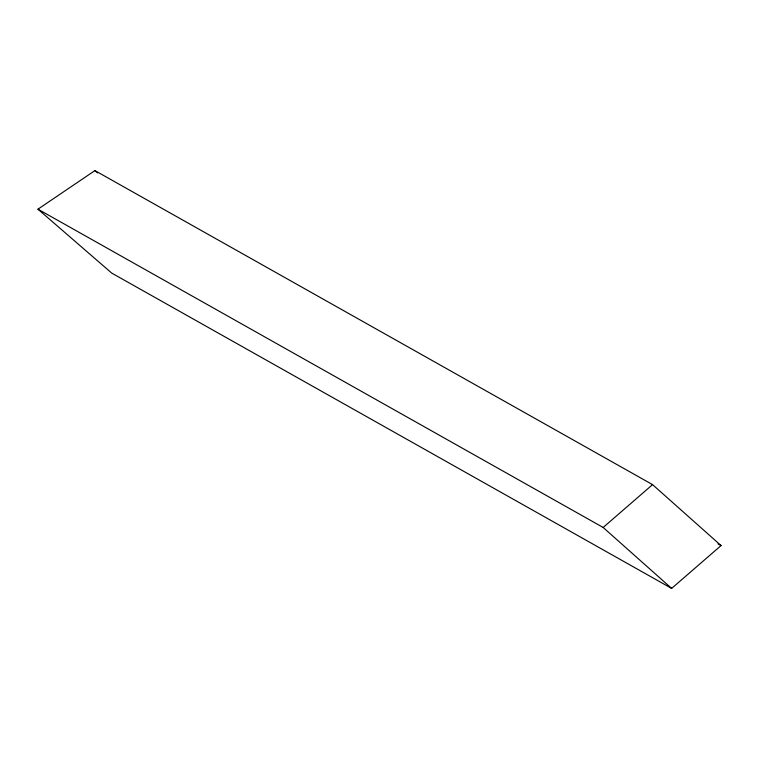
<?xml version="1.0" encoding="UTF-8"?>
<svg xmlns="http://www.w3.org/2000/svg" width="759" height="759" viewBox="0 0 759 759"><rect width="100%" height="100%" fill="white"/><g stroke="black" fill="none" stroke-linecap="round" stroke-linejoin="round"><path stroke-width="1.14" d="M37.95 209.18L603.149 527.467L652.56 484.631L721.05 545.569L671.639 588.405L111.706 273.079L37.95 209.18L94.922 170.595L652.56 484.631M717.957 543.824L721.05 545.569M94.922 170.595L97.588 172.91M603.149 527.467L671.639 588.405"/></g></svg>
